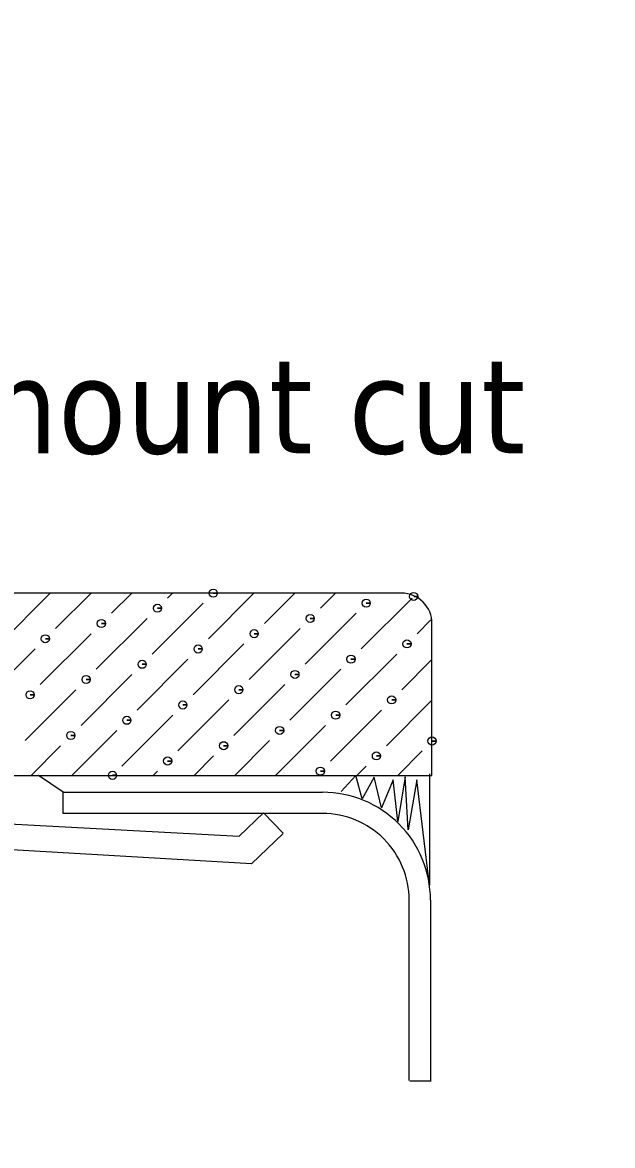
# Model space of a CAD drawing. Header units: millimetres. Extents: x 148 to 1479, y 271 to 1204.
# Drawn here: x 955.4 to 986.9, y 603.7 to 663.6 of the extents above; entities that cross this region are included whole.
import ezdxf

# ---------------------------------------------------------------- set-up
doc = ezdxf.new("R2010")
doc.units = ezdxf.units.MM
doc.linetypes.add('ACAD_ISO02W100', pattern=[15, 12, -3])
for name, color, linetype, lineweight in [('尺寸標注', 1, 'Continuous', 30), ('細實線', 1, 'Continuous', 13), ('虚线', 2, 'ACAD_ISO02W100', 30)]:
    doc.layers.add(name, color=color, linetype=linetype, lineweight=lineweight)
doc.styles.add('DIM', font='txt.shx', dxfattribs={"width": 0.7, "bigfont": 'chineset.shx'})
doc.styles.get("Standard").update_dxf_attribs({"font": 'arial.ttf'})
doc.dimstyles.new('mm+in(开孔纸尺寸)', dxfattribs={"dimscale": 3, "dimtxt": 3.8, "dimasz": 2, "dimexe": 1.25, "dimexo": 0.625, "dimgap": 2, "dimtad": 1, "dimtxsty": 'DIM', "dimcen": 0, "dimclrd": 256, "dimclre": 256, "dimclrt": 3, "dimadec": 0, "dimazin": 0, "dimtfac": 1, "dimtmove": 0, "dimatfit": 1, "dimfxl": 1, "dimlwd": -1, "dimarcsym": 0})

# ---------------------------------------------------------------- blocks, each defined once
blk = doc.blocks.new('*D24')
at = {"layer": 'Defpoints', "color": 0}
for p in [(797.979, 944.798), (797.979, 556.498), (1128.993, 556.498)]:
    blk.add_point(p, dxfattribs=at)
at = {"layer": '尺寸標注', "lineweight": -2}
for p, q in [((799.854, 944.798), (1132.743, 944.798)), ((799.854, 556.498), (1132.743, 556.498))]:
    blk.add_line(p, q, dxfattribs=at)
at = {"layer": '尺寸標注'}
blk.add_line((1128.993, 938.798), (1128.993, 562.498), dxfattribs=at)
for points in [[(1129.993, 938.798), (1127.993, 938.798), (1128.993, 944.798)], [(1127.993, 562.498), (1129.993, 562.498), (1128.993, 556.498)]]:
    blk.add_solid(points, dxfattribs=at)
at = {"layer": '尺寸標注', "color": 3, "insert": (1116.343, 750.648), "char_height": 11.4, "attachment_point": 5, "rotation": 90, "style": 'DIM'}
blk.add_mtext('388,3mm [15 5/16"]', dxfattribs=at)
blk = doc.blocks.new('*D25')
at = {"layer": 'Defpoints', "color": 0}
for p in [(797.979, 951.148), (797.979, 550.148), (1161.046, 550.148)]:
    blk.add_point(p, dxfattribs=at)
at = {"layer": '尺寸標注', "lineweight": -2}
for p, q in [((799.854, 951.148), (1164.796, 951.148)), ((799.854, 550.148), (1164.796, 550.148))]:
    blk.add_line(p, q, dxfattribs=at)
at = {"layer": '尺寸標注'}
blk.add_line((1161.046, 945.148), (1161.046, 556.148), dxfattribs=at)
for points in [[(1162.046, 945.148), (1160.046, 945.148), (1161.046, 951.148)], [(1160.046, 556.148), (1162.046, 556.148), (1161.046, 550.148)]]:
    blk.add_solid(points, dxfattribs=at)
at = {"layer": '尺寸標注', "color": 3, "insert": (1149.346, 746.81), "char_height": 11.4, "attachment_point": 5, "rotation": 90, "style": 'DIM'}
blk.add_mtext('401mm [15 13/16"]', dxfattribs=at)
blk = doc.blocks.new('*D26')
at = {"layer": 'Defpoints', "color": 0}
for p in [(797.979, 957.498), (797.979, 543.798), (1195.3, 543.798)]:
    blk.add_point(p, dxfattribs=at)
at = {"layer": '尺寸標注', "lineweight": -2}
for p, q in [((799.854, 957.498), (1199.05, 957.498)), ((799.854, 543.798), (1199.05, 543.798))]:
    blk.add_line(p, q, dxfattribs=at)
at = {"layer": '尺寸標注'}
blk.add_line((1195.3, 951.498), (1195.3, 549.798), dxfattribs=at)
for points in [[(1196.3, 951.498), (1194.3, 951.498), (1195.3, 957.498)], [(1194.3, 549.798), (1196.3, 549.798), (1195.3, 543.798)]]:
    blk.add_solid(points, dxfattribs=at)
at = {"layer": '尺寸標注', "color": 3, "insert": (1182.65, 751.088), "char_height": 11.4, "attachment_point": 5, "rotation": 90, "style": 'DIM'}
blk.add_mtext('413,7mm [16 5/16"]', dxfattribs=at)

msp = doc.modelspace()

# ---------------------------------------------------------------- linework, layer by layer
msp.add_lwpolyline([(1074.334, 647.212, 0.019289), (1074.334, 854.084, 0.390679), (975.063, 953.74, 0.021224), (620.896, 953.74, 0.390679), (521.625, 854.084, 0.019289), (521.625, 647.212, 0.390679), (620.896, 547.556, 0.021224), (975.063, 547.556, 0.390679)], format="xyb", close=True)
at = {"layer": '細實線'}
for points, knots in [([(965.591, 633.191), (965.591, 633.191), (965.808, 633.191), (965.808, 633.191), (965.808, 633.191), (965.808, 633.311), (965.711, 633.408), (965.591, 633.408), (965.591, 633.408), (965.472, 633.408), (965.375, 633.311), (965.375, 633.191), (965.375, 633.191), (965.375, 633.072), (965.472, 632.974), (965.591, 632.974), (965.591, 632.974), (965.711, 632.974), (965.808, 633.072), (965.808, 633.191), (965.808, 633.191), (965.808, 633.191), (965.591, 633.191), (965.591, 633.191)], [0, 0, 0, 0, 0.142857, 0.142857, 0.142857, 0.142857, 0.285714, 0.285714, 0.285714, 0.285714, 0.428571, 0.428571, 0.428571, 0.428571, 0.571429, 0.571429, 0.571429, 0.571429, 0.714286, 0.714286, 0.714286, 0.714286, 1, 1, 1, 1]), ([(973.755, 632.66), (973.755, 632.66), (973.971, 632.66), (973.971, 632.66), (973.971, 632.66), (973.971, 632.78), (973.874, 632.877), (973.755, 632.877), (973.755, 632.877), (973.635, 632.877), (973.538, 632.78), (973.538, 632.66), (973.538, 632.66), (973.538, 632.541), (973.635, 632.443), (973.755, 632.443), (973.755, 632.443), (973.874, 632.443), (973.971, 632.541), (973.971, 632.66), (973.971, 632.66), (973.971, 632.66), (973.755, 632.66), (973.755, 632.66)], [0, 0, 0, 0, 0.142857, 0.142857, 0.142857, 0.142857, 0.285714, 0.285714, 0.285714, 0.285714, 0.428571, 0.428571, 0.428571, 0.428571, 0.571429, 0.571429, 0.571429, 0.571429, 0.714286, 0.714286, 0.714286, 0.714286, 1, 1, 1, 1]), ([(977.262, 631.568), (977.262, 631.998), (977.091, 632.41), (976.787, 632.714), (976.787, 632.714), (976.482, 633.018), (976.071, 633.191), (975.639, 633.191)], [0, 0, 0, 0, 0.333333, 0.333333, 0.333333, 0.333333, 1, 1, 1, 1]), ([(976.286, 633.018), (976.286, 633.018), (976.503, 633.018), (976.503, 633.018), (976.503, 633.018), (976.503, 633.137), (976.406, 633.235), (976.286, 633.235), (976.286, 633.235), (976.167, 633.235), (976.07, 633.137), (976.07, 633.018), (976.07, 633.018), (976.07, 632.898), (976.167, 632.801), (976.286, 632.801), (976.286, 632.801), (976.406, 632.801), (976.503, 632.898), (976.503, 633.018), (976.503, 633.018), (976.503, 633.018), (976.286, 633.018), (976.286, 633.018)], [0, 0, 0, 0, 0.142857, 0.142857, 0.142857, 0.142857, 0.285714, 0.285714, 0.285714, 0.285714, 0.428571, 0.428571, 0.428571, 0.428571, 0.571429, 0.571429, 0.571429, 0.571429, 0.714286, 0.714286, 0.714286, 0.714286, 1, 1, 1, 1]), ([(962.614, 632.388), (962.614, 632.388), (962.831, 632.388), (962.831, 632.388), (962.831, 632.388), (962.831, 632.507), (962.734, 632.605), (962.614, 632.605), (962.614, 632.605), (962.495, 632.605), (962.397, 632.507), (962.397, 632.388), (962.397, 632.388), (962.397, 632.268), (962.495, 632.171), (962.614, 632.171), (962.614, 632.171), (962.734, 632.171), (962.831, 632.268), (962.831, 632.388), (962.831, 632.388), (962.831, 632.388), (962.614, 632.388), (962.614, 632.388)], [0, 0, 0, 0, 0.142857, 0.142857, 0.142857, 0.142857, 0.285714, 0.285714, 0.285714, 0.285714, 0.428571, 0.428571, 0.428571, 0.428571, 0.571429, 0.571429, 0.571429, 0.571429, 0.714286, 0.714286, 0.714286, 0.714286, 1, 1, 1, 1]), ([(959.625, 631.573), (959.625, 631.573), (959.842, 631.573), (959.842, 631.573), (959.842, 631.573), (959.842, 631.692), (959.744, 631.79), (959.625, 631.79), (959.625, 631.79), (959.505, 631.79), (959.408, 631.692), (959.408, 631.573), (959.408, 631.573), (959.408, 631.454), (959.505, 631.356), (959.625, 631.356), (959.625, 631.356), (959.744, 631.356), (959.842, 631.454), (959.842, 631.573), (959.842, 631.573), (959.842, 631.573), (959.625, 631.573), (959.625, 631.573)], [0, 0, 0, 0, 0.142857, 0.142857, 0.142857, 0.142857, 0.285714, 0.285714, 0.285714, 0.285714, 0.428571, 0.428571, 0.428571, 0.428571, 0.571429, 0.571429, 0.571429, 0.571429, 0.714286, 0.714286, 0.714286, 0.714286, 1, 1, 1, 1]), ([(970.765, 631.844), (970.765, 631.844), (970.982, 631.844), (970.982, 631.844), (970.982, 631.844), (970.982, 631.963), (970.884, 632.061), (970.765, 632.061), (970.765, 632.061), (970.646, 632.061), (970.548, 631.963), (970.548, 631.844), (970.548, 631.844), (970.548, 631.725), (970.646, 631.627), (970.765, 631.627), (970.765, 631.627), (970.884, 631.627), (970.982, 631.725), (970.982, 631.844), (970.982, 631.844), (970.982, 631.844), (970.765, 631.844), (970.765, 631.844)], [0, 0, 0, 0, 0.142857, 0.142857, 0.142857, 0.142857, 0.285714, 0.285714, 0.285714, 0.285714, 0.428571, 0.428571, 0.428571, 0.428571, 0.571429, 0.571429, 0.571429, 0.571429, 0.714286, 0.714286, 0.714286, 0.714286, 1, 1, 1, 1]), ([(967.778, 631.03), (967.778, 631.03), (967.994, 631.03), (967.994, 631.03), (967.994, 631.03), (967.994, 631.15), (967.897, 631.247), (967.778, 631.247), (967.778, 631.247), (967.658, 631.247), (967.561, 631.15), (967.561, 631.03), (967.561, 631.03), (967.561, 630.911), (967.658, 630.814), (967.778, 630.814), (967.778, 630.814), (967.897, 630.814), (967.994, 630.911), (967.994, 631.03), (967.994, 631.03), (967.994, 631.03), (967.778, 631.03), (967.778, 631.03)], [0, 0, 0, 0, 0.142857, 0.142857, 0.142857, 0.142857, 0.285714, 0.285714, 0.285714, 0.285714, 0.428571, 0.428571, 0.428571, 0.428571, 0.571429, 0.571429, 0.571429, 0.571429, 0.714286, 0.714286, 0.714286, 0.714286, 1, 1, 1, 1]), ([(956.638, 630.758), (956.638, 630.758), (956.854, 630.758), (956.854, 630.758), (956.854, 630.758), (956.854, 630.878), (956.757, 630.975), (956.638, 630.975), (956.638, 630.975), (956.518, 630.975), (956.421, 630.878), (956.421, 630.758), (956.421, 630.758), (956.421, 630.639), (956.518, 630.542), (956.638, 630.542), (956.638, 630.542), (956.757, 630.542), (956.854, 630.639), (956.854, 630.758), (956.854, 630.758), (956.854, 630.758), (956.638, 630.758), (956.638, 630.758)], [0, 0, 0, 0, 0.142857, 0.142857, 0.142857, 0.142857, 0.285714, 0.285714, 0.285714, 0.285714, 0.428571, 0.428571, 0.428571, 0.428571, 0.571429, 0.571429, 0.571429, 0.571429, 0.714286, 0.714286, 0.714286, 0.714286, 1, 1, 1, 1]), ([(964.789, 630.216), (964.789, 630.216), (965.005, 630.216), (965.005, 630.216), (965.005, 630.216), (965.005, 630.335), (964.908, 630.432), (964.789, 630.432), (964.789, 630.432), (964.669, 630.432), (964.572, 630.335), (964.572, 630.216), (964.572, 630.216), (964.572, 630.096), (964.669, 629.999), (964.789, 629.999), (964.789, 629.999), (964.908, 629.999), (965.005, 630.096), (965.005, 630.216), (965.005, 630.216), (965.005, 630.216), (964.789, 630.216), (964.789, 630.216)], [0, 0, 0, 0, 0.142857, 0.142857, 0.142857, 0.142857, 0.285714, 0.285714, 0.285714, 0.285714, 0.428571, 0.428571, 0.428571, 0.428571, 0.571429, 0.571429, 0.571429, 0.571429, 0.714286, 0.714286, 0.714286, 0.714286, 1, 1, 1, 1]), ([(975.928, 630.486), (975.928, 630.486), (976.144, 630.486), (976.144, 630.486), (976.144, 630.486), (976.144, 630.605), (976.047, 630.703), (975.928, 630.703), (975.928, 630.703), (975.808, 630.703), (975.711, 630.605), (975.711, 630.486), (975.711, 630.486), (975.711, 630.366), (975.808, 630.269), (975.928, 630.269), (975.928, 630.269), (976.047, 630.269), (976.144, 630.366), (976.144, 630.486), (976.144, 630.486), (976.144, 630.486), (975.928, 630.486), (975.928, 630.486)], [0, 0, 0, 0, 0.142857, 0.142857, 0.142857, 0.142857, 0.285714, 0.285714, 0.285714, 0.285714, 0.428571, 0.428571, 0.428571, 0.428571, 0.571429, 0.571429, 0.571429, 0.571429, 0.714286, 0.714286, 0.714286, 0.714286, 1, 1, 1, 1]), ([(972.939, 629.671), (972.939, 629.671), (973.156, 629.671), (973.156, 629.671), (973.156, 629.671), (973.156, 629.791), (973.059, 629.888), (972.939, 629.888), (972.939, 629.888), (972.82, 629.888), (972.723, 629.791), (972.723, 629.671), (972.723, 629.671), (972.723, 629.552), (972.82, 629.454), (972.939, 629.454), (972.939, 629.454), (973.059, 629.454), (973.156, 629.552), (973.156, 629.671), (973.156, 629.671), (973.156, 629.671), (972.939, 629.671), (972.939, 629.671)], [0, 0, 0, 0, 0.142857, 0.142857, 0.142857, 0.142857, 0.285714, 0.285714, 0.285714, 0.285714, 0.428571, 0.428571, 0.428571, 0.428571, 0.571429, 0.571429, 0.571429, 0.571429, 0.714286, 0.714286, 0.714286, 0.714286, 1, 1, 1, 1]), ([(961.799, 629.399), (961.799, 629.399), (962.016, 629.399), (962.016, 629.399), (962.016, 629.399), (962.016, 629.518), (961.919, 629.616), (961.799, 629.616), (961.799, 629.616), (961.68, 629.616), (961.583, 629.518), (961.583, 629.399), (961.583, 629.399), (961.583, 629.279), (961.68, 629.182), (961.799, 629.182), (961.799, 629.182), (961.919, 629.182), (962.016, 629.279), (962.016, 629.399), (962.016, 629.399), (962.016, 629.399), (961.799, 629.399), (961.799, 629.399)], [0, 0, 0, 0, 0.142857, 0.142857, 0.142857, 0.142857, 0.285714, 0.285714, 0.285714, 0.285714, 0.428571, 0.428571, 0.428571, 0.428571, 0.571429, 0.571429, 0.571429, 0.571429, 0.714286, 0.714286, 0.714286, 0.714286, 1, 1, 1, 1]), ([(958.81, 628.586), (958.81, 628.586), (959.027, 628.586), (959.027, 628.586), (959.027, 628.586), (959.027, 628.705), (958.929, 628.802), (958.81, 628.802), (958.81, 628.802), (958.69, 628.802), (958.593, 628.705), (958.593, 628.586), (958.593, 628.586), (958.593, 628.466), (958.69, 628.369), (958.81, 628.369), (958.81, 628.369), (958.929, 628.369), (959.027, 628.466), (959.027, 628.586), (959.027, 628.586), (959.027, 628.586), (958.81, 628.586), (958.81, 628.586)], [0, 0, 0, 0, 0.142857, 0.142857, 0.142857, 0.142857, 0.285714, 0.285714, 0.285714, 0.285714, 0.428571, 0.428571, 0.428571, 0.428571, 0.571429, 0.571429, 0.571429, 0.571429, 0.714286, 0.714286, 0.714286, 0.714286, 1, 1, 1, 1]), ([(969.95, 628.856), (969.95, 628.856), (970.167, 628.856), (970.167, 628.856), (970.167, 628.856), (970.167, 628.975), (970.07, 629.073), (969.95, 629.073), (969.95, 629.073), (969.831, 629.073), (969.734, 628.975), (969.734, 628.856), (969.734, 628.856), (969.734, 628.736), (969.831, 628.639), (969.95, 628.639), (969.95, 628.639), (970.07, 628.639), (970.167, 628.736), (970.167, 628.856), (970.167, 628.856), (970.167, 628.856), (969.95, 628.856), (969.95, 628.856)], [0, 0, 0, 0, 0.142857, 0.142857, 0.142857, 0.142857, 0.285714, 0.285714, 0.285714, 0.285714, 0.428571, 0.428571, 0.428571, 0.428571, 0.571429, 0.571429, 0.571429, 0.571429, 0.714286, 0.714286, 0.714286, 0.714286, 1, 1, 1, 1]), ([(955.821, 627.769), (955.821, 627.769), (956.038, 627.769), (956.038, 627.769), (956.038, 627.769), (956.038, 627.888), (955.94, 627.986), (955.821, 627.986), (955.821, 627.986), (955.701, 627.986), (955.604, 627.888), (955.604, 627.769), (955.604, 627.769), (955.604, 627.649), (955.701, 627.552), (955.821, 627.552), (955.821, 627.552), (955.94, 627.552), (956.038, 627.649), (956.038, 627.769), (956.038, 627.769), (956.038, 627.769), (955.821, 627.769), (955.821, 627.769)], [0, 0, 0, 0, 0.142857, 0.142857, 0.142857, 0.142857, 0.285714, 0.285714, 0.285714, 0.285714, 0.428571, 0.428571, 0.428571, 0.428571, 0.571429, 0.571429, 0.571429, 0.571429, 0.714286, 0.714286, 0.714286, 0.714286, 1, 1, 1, 1]), ([(966.961, 628.041), (966.961, 628.041), (967.178, 628.041), (967.178, 628.041), (967.178, 628.041), (967.178, 628.161), (967.08, 628.258), (966.961, 628.258), (966.961, 628.258), (966.841, 628.258), (966.744, 628.161), (966.744, 628.041), (966.744, 628.041), (966.744, 627.922), (966.841, 627.824), (966.961, 627.824), (966.961, 627.824), (967.08, 627.824), (967.178, 627.922), (967.178, 628.041), (967.178, 628.041), (967.178, 628.041), (966.961, 628.041), (966.961, 628.041)], [0, 0, 0, 0, 0.142857, 0.142857, 0.142857, 0.142857, 0.285714, 0.285714, 0.285714, 0.285714, 0.428571, 0.428571, 0.428571, 0.428571, 0.571429, 0.571429, 0.571429, 0.571429, 0.714286, 0.714286, 0.714286, 0.714286, 1, 1, 1, 1]), ([(963.974, 627.226), (963.974, 627.226), (964.19, 627.226), (964.19, 627.226), (964.19, 627.226), (964.19, 627.346), (964.093, 627.443), (963.974, 627.443), (963.974, 627.443), (963.854, 627.443), (963.757, 627.346), (963.757, 627.226), (963.757, 627.226), (963.757, 627.107), (963.854, 627.01), (963.974, 627.01), (963.974, 627.01), (964.093, 627.01), (964.19, 627.107), (964.19, 627.226), (964.19, 627.226), (964.19, 627.226), (963.974, 627.226), (963.974, 627.226)], [0, 0, 0, 0, 0.142857, 0.142857, 0.142857, 0.142857, 0.285714, 0.285714, 0.285714, 0.285714, 0.428571, 0.428571, 0.428571, 0.428571, 0.571429, 0.571429, 0.571429, 0.571429, 0.714286, 0.714286, 0.714286, 0.714286, 1, 1, 1, 1]), ([(975.112, 627.497), (975.112, 627.497), (975.329, 627.497), (975.329, 627.497), (975.329, 627.497), (975.329, 627.616), (975.232, 627.714), (975.112, 627.714), (975.112, 627.714), (974.993, 627.714), (974.896, 627.616), (974.896, 627.497), (974.896, 627.497), (974.896, 627.377), (974.993, 627.28), (975.112, 627.28), (975.112, 627.28), (975.232, 627.28), (975.329, 627.377), (975.329, 627.497), (975.329, 627.497), (975.329, 627.497), (975.112, 627.497), (975.112, 627.497)], [0, 0, 0, 0, 0.142857, 0.142857, 0.142857, 0.142857, 0.285714, 0.285714, 0.285714, 0.285714, 0.428571, 0.428571, 0.428571, 0.428571, 0.571429, 0.571429, 0.571429, 0.571429, 0.714286, 0.714286, 0.714286, 0.714286, 1, 1, 1, 1]), ([(972.125, 626.684), (972.125, 626.684), (972.342, 626.684), (972.342, 626.684), (972.342, 626.684), (972.342, 626.803), (972.244, 626.901), (972.125, 626.901), (972.125, 626.901), (972.005, 626.901), (971.908, 626.803), (971.908, 626.684), (971.908, 626.684), (971.908, 626.564), (972.005, 626.467), (972.125, 626.467), (972.125, 626.467), (972.244, 626.467), (972.342, 626.564), (972.342, 626.684), (972.342, 626.684), (972.342, 626.684), (972.125, 626.684), (972.125, 626.684)], [0, 0, 0, 0, 0.142857, 0.142857, 0.142857, 0.142857, 0.285714, 0.285714, 0.285714, 0.285714, 0.428571, 0.428571, 0.428571, 0.428571, 0.571429, 0.571429, 0.571429, 0.571429, 0.714286, 0.714286, 0.714286, 0.714286, 1, 1, 1, 1]), ([(960.984, 626.411), (960.984, 626.411), (961.201, 626.411), (961.201, 626.411), (961.201, 626.411), (961.201, 626.531), (961.104, 626.628), (960.984, 626.628), (960.984, 626.628), (960.865, 626.628), (960.767, 626.531), (960.767, 626.411), (960.767, 626.411), (960.767, 626.292), (960.865, 626.194), (960.984, 626.194), (960.984, 626.194), (961.104, 626.194), (961.201, 626.292), (961.201, 626.411), (961.201, 626.411), (961.201, 626.411), (960.984, 626.411), (960.984, 626.411)], [0, 0, 0, 0, 0.142857, 0.142857, 0.142857, 0.142857, 0.285714, 0.285714, 0.285714, 0.285714, 0.428571, 0.428571, 0.428571, 0.428571, 0.571429, 0.571429, 0.571429, 0.571429, 0.714286, 0.714286, 0.714286, 0.714286, 1, 1, 1, 1]), ([(957.995, 625.597), (957.995, 625.597), (958.212, 625.597), (958.212, 625.597), (958.212, 625.597), (958.212, 625.716), (958.115, 625.813), (957.995, 625.813), (957.995, 625.813), (957.876, 625.813), (957.778, 625.716), (957.778, 625.597), (957.778, 625.597), (957.778, 625.477), (957.876, 625.38), (957.995, 625.38), (957.995, 625.38), (958.115, 625.38), (958.212, 625.477), (958.212, 625.597), (958.212, 625.597), (958.212, 625.597), (957.995, 625.597), (957.995, 625.597)], [0, 0, 0, 0, 0.142857, 0.142857, 0.142857, 0.142857, 0.285714, 0.285714, 0.285714, 0.285714, 0.428571, 0.428571, 0.428571, 0.428571, 0.571429, 0.571429, 0.571429, 0.571429, 0.714286, 0.714286, 0.714286, 0.714286, 1, 1, 1, 1]), ([(969.135, 625.867), (969.135, 625.867), (969.352, 625.867), (969.352, 625.867), (969.352, 625.867), (969.352, 625.986), (969.255, 626.084), (969.135, 626.084), (969.135, 626.084), (969.016, 626.084), (968.919, 625.986), (968.919, 625.867), (968.919, 625.867), (968.919, 625.747), (969.016, 625.65), (969.135, 625.65), (969.135, 625.65), (969.255, 625.65), (969.352, 625.747), (969.352, 625.867), (969.352, 625.867), (969.352, 625.867), (969.135, 625.867), (969.135, 625.867)], [0, 0, 0, 0, 0.142857, 0.142857, 0.142857, 0.142857, 0.285714, 0.285714, 0.285714, 0.285714, 0.428571, 0.428571, 0.428571, 0.428571, 0.571429, 0.571429, 0.571429, 0.571429, 0.714286, 0.714286, 0.714286, 0.714286, 1, 1, 1, 1]), ([(966.146, 625.052), (966.146, 625.052), (966.363, 625.052), (966.363, 625.052), (966.363, 625.052), (966.363, 625.171), (966.265, 625.268), (966.146, 625.268), (966.146, 625.268), (966.027, 625.268), (965.929, 625.171), (965.929, 625.052), (965.929, 625.052), (965.929, 624.932), (966.027, 624.835), (966.146, 624.835), (966.146, 624.835), (966.265, 624.835), (966.363, 624.932), (966.363, 625.052), (966.363, 625.052), (966.363, 625.052), (966.146, 625.052), (966.146, 625.052)], [0, 0, 0, 0, 0.142857, 0.142857, 0.142857, 0.142857, 0.285714, 0.285714, 0.285714, 0.285714, 0.428571, 0.428571, 0.428571, 0.428571, 0.571429, 0.571429, 0.571429, 0.571429, 0.714286, 0.714286, 0.714286, 0.714286, 1, 1, 1, 1]), ([(977.262, 625.301), (977.262, 625.301), (977.479, 625.301), (977.479, 625.301), (977.479, 625.301), (977.479, 625.421), (977.382, 625.518), (977.262, 625.518), (977.262, 625.518), (977.143, 625.518), (977.045, 625.421), (977.045, 625.301), (977.045, 625.301), (977.045, 625.182), (977.143, 625.085), (977.262, 625.085), (977.262, 625.085), (977.382, 625.085), (977.479, 625.182), (977.479, 625.301), (977.479, 625.301), (977.479, 625.301), (977.262, 625.301), (977.262, 625.301)], [0, 0, 0, 0, 0.142857, 0.142857, 0.142857, 0.142857, 0.285714, 0.285714, 0.285714, 0.285714, 0.428571, 0.428571, 0.428571, 0.428571, 0.571429, 0.571429, 0.571429, 0.571429, 0.714286, 0.714286, 0.714286, 0.714286, 1, 1, 1, 1]), ([(963.159, 624.237), (963.159, 624.237), (963.375, 624.237), (963.375, 624.237), (963.375, 624.237), (963.375, 624.356), (963.278, 624.454), (963.159, 624.454), (963.159, 624.454), (963.039, 624.454), (962.942, 624.356), (962.942, 624.237), (962.942, 624.237), (962.942, 624.117), (963.039, 624.02), (963.159, 624.02), (963.159, 624.02), (963.278, 624.02), (963.375, 624.117), (963.375, 624.237), (963.375, 624.237), (963.375, 624.237), (963.159, 624.237), (963.159, 624.237)], [0, 0, 0, 0, 0.142857, 0.142857, 0.142857, 0.142857, 0.285714, 0.285714, 0.285714, 0.285714, 0.428571, 0.428571, 0.428571, 0.428571, 0.571429, 0.571429, 0.571429, 0.571429, 0.714286, 0.714286, 0.714286, 0.714286, 1, 1, 1, 1]), ([(974.297, 624.509), (974.297, 624.509), (974.514, 624.509), (974.514, 624.509), (974.514, 624.509), (974.514, 624.629), (974.416, 624.726), (974.297, 624.726), (974.297, 624.726), (974.177, 624.726), (974.08, 624.629), (974.08, 624.509), (974.08, 624.509), (974.08, 624.39), (974.177, 624.293), (974.297, 624.293), (974.297, 624.293), (974.416, 624.293), (974.514, 624.39), (974.514, 624.509), (974.514, 624.509), (974.514, 624.509), (974.297, 624.509), (974.297, 624.509)], [0, 0, 0, 0, 0.142857, 0.142857, 0.142857, 0.142857, 0.285714, 0.285714, 0.285714, 0.285714, 0.428571, 0.428571, 0.428571, 0.428571, 0.571429, 0.571429, 0.571429, 0.571429, 0.714286, 0.714286, 0.714286, 0.714286, 1, 1, 1, 1]), ([(971.308, 623.694), (971.308, 623.694), (971.525, 623.694), (971.525, 623.694), (971.525, 623.694), (971.525, 623.814), (971.428, 623.911), (971.308, 623.911), (971.308, 623.911), (971.189, 623.911), (971.092, 623.814), (971.092, 623.694), (971.092, 623.694), (971.092, 623.575), (971.189, 623.478), (971.308, 623.478), (971.308, 623.478), (971.428, 623.478), (971.525, 623.575), (971.525, 623.694), (971.525, 623.694), (971.525, 623.694), (971.308, 623.694), (971.308, 623.694)], [0, 0, 0, 0, 0.142857, 0.142857, 0.142857, 0.142857, 0.285714, 0.285714, 0.285714, 0.285714, 0.428571, 0.428571, 0.428571, 0.428571, 0.571429, 0.571429, 0.571429, 0.571429, 0.714286, 0.714286, 0.714286, 0.714286, 1, 1, 1, 1]), ([(960.219, 623.473), (960.219, 623.473), (960.436, 623.473), (960.436, 623.473), (960.436, 623.473), (960.436, 623.592), (960.339, 623.69), (960.219, 623.69), (960.219, 623.69), (960.1, 623.69), (960.003, 623.592), (960.003, 623.473), (960.003, 623.473), (960.003, 623.353), (960.1, 623.256), (960.219, 623.256), (960.219, 623.256), (960.339, 623.256), (960.436, 623.353), (960.436, 623.473), (960.436, 623.473), (960.436, 623.473), (960.219, 623.473), (960.219, 623.473)], [0, 0, 0, 0, 0.142857, 0.142857, 0.142857, 0.142857, 0.285714, 0.285714, 0.285714, 0.285714, 0.428571, 0.428571, 0.428571, 0.428571, 0.571429, 0.571429, 0.571429, 0.571429, 0.714286, 0.714286, 0.714286, 0.714286, 1, 1, 1, 1]), ([(977.136, 623.56), (977.136, 623.56), (977.136, 617.611), (977.136, 617.611), (977.136, 617.611), (977.136, 617.611), (976.453, 623.234), (976.453, 623.234), (976.453, 623.234), (976.453, 623.234), (975.995, 620.566), (975.995, 620.566), (975.995, 620.566), (975.995, 620.566), (975.823, 623.397), (975.823, 623.397), (975.823, 623.397), (975.823, 623.397), (975.442, 621.012), (975.442, 621.012), (975.442, 621.012), (975.442, 621.012), (975.196, 623.234), (975.196, 623.234), (975.196, 623.234), (975.196, 623.234), (974.566, 621.743), (974.566, 621.743), (974.566, 621.743), (974.566, 621.743), (974.174, 623.368), (974.174, 623.368), (974.174, 623.368), (974.174, 623.368), (973.531, 622.225), (973.531, 622.225), (973.531, 622.225), (973.531, 622.225), (973.191, 623.458), (973.191, 623.458), (973.191, 623.458), (973.191, 623.458), (972.423, 622.602), (972.423, 622.602)], [0, 0, 0, 0, 0.083333, 0.083333, 0.083333, 0.083333, 0.166667, 0.166667, 0.166667, 0.166667, 0.25, 0.25, 0.25, 0.25, 0.333333, 0.333333, 0.333333, 0.333333, 0.416667, 0.416667, 0.416667, 0.416667, 0.5, 0.5, 0.5, 0.5, 0.583333, 0.583333, 0.583333, 0.583333, 0.666667, 0.666667, 0.666667, 0.666667, 0.75, 0.75, 0.75, 0.75, 0.833333, 0.833333, 0.833333, 0.833333, 1, 1, 1, 1]), ([(977.182, 616.811), (977.182, 618.338), (976.576, 619.801), (975.498, 620.882), (975.498, 620.882), (974.417, 621.96), (972.952, 622.567), (971.426, 622.567)], [0, 0, 0, 0, 0.333333, 0.333333, 0.333333, 0.333333, 1, 1, 1, 1]), ([(976.049, 616.811), (976.049, 618.036), (975.561, 619.212), (974.694, 620.08), (974.694, 620.08), (973.827, 620.948), (972.652, 621.433), (971.424, 621.433)], [0, 0, 0, 0, 0.333333, 0.333333, 0.333333, 0.333333, 1, 1, 1, 1])]:
    msp.add_open_spline(points, degree=3, knots=knots, dxfattribs=at)
for points in [[(975.639, 633.187), (975.639, 633.187), (931.866, 633.187), (931.866, 633.187)], [(954.193, 630.485), (954.193, 630.485), (956.896, 633.191), (956.896, 633.191)], [(957.18, 631.3), (957.18, 631.3), (959.071, 633.191), (959.071, 633.191)], [(960.17, 632.116), (960.17, 632.116), (961.243, 633.191), (961.243, 633.191)], [(963.159, 632.932), (963.159, 632.932), (963.417, 633.191), (963.417, 633.191)], [(965.331, 630.758), (965.331, 630.758), (967.764, 633.191), (967.764, 633.191)], [(968.32, 631.572), (968.32, 631.572), (969.939, 633.191), (969.939, 633.191)], [(971.308, 632.388), (971.308, 632.388), (972.111, 633.191), (972.111, 633.191)], [(973.482, 630.215), (973.482, 630.215), (976.199, 632.932), (976.199, 632.932)], [(962.342, 629.943), (962.342, 629.943), (965.059, 632.66), (965.059, 632.66)], [(959.355, 629.128), (959.355, 629.128), (962.071, 631.843), (962.071, 631.843)], [(970.493, 629.398), (970.493, 629.398), (973.21, 632.116), (973.21, 632.116)], [(976.471, 631.03), (976.471, 631.03), (977.209, 631.767), (977.209, 631.767)], [(956.365, 628.313), (956.365, 628.313), (959.082, 631.03), (959.082, 631.03)], [(967.506, 628.585), (967.506, 628.585), (970.223, 631.3), (970.223, 631.3)], [(977.26, 623.47), (977.26, 623.47), (977.26, 631.566), (977.26, 631.566)], [(964.516, 627.768), (964.516, 627.768), (967.233, 630.485), (967.233, 630.485)], [(953.376, 627.497), (953.376, 627.497), (956.093, 630.215), (956.093, 630.215)], [(972.667, 627.226), (972.667, 627.226), (975.384, 629.943), (975.384, 629.943)], [(961.529, 626.953), (961.529, 626.953), (964.244, 629.67), (964.244, 629.67)], [(975.655, 628.04), (975.655, 628.04), (977.262, 629.648), (977.262, 629.648)], [(958.54, 626.139), (958.54, 626.139), (961.257, 628.856), (961.257, 628.856)], [(969.678, 626.411), (969.678, 626.411), (972.396, 629.128), (972.396, 629.128)], [(955.551, 625.324), (955.551, 625.324), (958.267, 628.04), (958.267, 628.04)], [(966.689, 625.596), (966.689, 625.596), (969.406, 628.313), (969.406, 628.313)], [(963.701, 624.781), (963.701, 624.781), (966.419, 627.497), (966.419, 627.497)], [(974.842, 625.051), (974.842, 625.051), (977.262, 627.474), (977.262, 627.474)], [(971.852, 624.236), (971.852, 624.236), (974.569, 626.953), (974.569, 626.953)], [(960.712, 623.966), (960.712, 623.966), (963.429, 626.683), (963.429, 626.683)], [(958.046, 623.472), (958.046, 623.472), (960.44, 625.866), (960.44, 625.866)], [(968.914, 623.472), (968.914, 623.472), (971.58, 626.139), (971.58, 626.139)], [(955.873, 623.472), (955.873, 623.472), (957.452, 625.051), (957.452, 625.051)], [(966.741, 623.472), (966.741, 623.472), (968.591, 625.324), (968.591, 625.324)], [(964.567, 623.472), (964.567, 623.472), (965.603, 624.509), (965.603, 624.509)], [(975.435, 623.472), (975.435, 623.472), (976.744, 624.781), (976.744, 624.781)], [(973.26, 623.472), (973.26, 623.472), (973.755, 623.966), (973.755, 623.966)], [(932.593, 623.472), (932.593, 623.472), (977.26, 623.472), (977.26, 623.472)], [(957.586, 622.569), (957.586, 622.569), (956.265, 623.472), (956.265, 623.472)], [(962.392, 623.472), (962.392, 623.472), (962.614, 623.694), (962.614, 623.694)], [(957.584, 622.569), (957.584, 622.569), (971.414, 622.569), (971.414, 622.569)], [(957.586, 621.433), (957.586, 621.433), (957.586, 622.567), (957.586, 622.567)], [(936.457, 621.856), (936.457, 621.856), (966.979, 620.221), (966.979, 620.221)], [(971.414, 621.433), (971.414, 621.433), (957.584, 621.433), (957.584, 621.433)], [(966.98, 620.222), (966.98, 620.222), (968.275, 621.469), (968.275, 621.469)], [(968.274, 621.469), (968.274, 621.469), (969.323, 620.379), (969.323, 620.379)], [(967.627, 618.749), (967.627, 618.749), (935.649, 620.611), (935.649, 620.611)], [(969.323, 620.377), (969.323, 620.377), (967.629, 618.747), (967.629, 618.747)], [(976.047, 607.198), (976.047, 607.198), (976.047, 616.811), (976.047, 616.811)], [(977.181, 616.811), (977.181, 616.811), (977.181, 607.198), (977.181, 607.198)], [(977.223, 607.152), (977.223, 607.152), (976.089, 607.152), (976.089, 607.152)]]:
    msp.add_open_spline(points, degree=3, dxfattribs=at)
at = {"layer": '虚线'}
msp.add_lwpolyline([(1067.989, 647.457, 0.019289), (1067.989, 853.839, 0.390679), (974.794, 947.395, 0.021224), (621.165, 947.395, 0.390679), (527.97, 853.839, 0.019289), (527.97, 647.457, 0.390679), (621.165, 553.901, 0.021224), (974.794, 553.901, 0.390679)], format="xyb", close=True, dxfattribs=at)
at = {"layer": '虚线', "color": 3, "linetype": 'ByBlock'}
msp.add_lwpolyline([(1061.644, 647.702, 0.019289), (1061.644, 853.594, 0.390679), (974.525, 941.051, 0.021224), (621.434, 941.051, 0.390679), (534.315, 853.594, 0.019289), (534.315, 647.702, 0.390679), (621.434, 560.245, 0.021224), (974.525, 560.245, 0.390679)], format="xyb", close=True, dxfattribs=at)

# ---------------------------------------------------------------- texts
at = {"layer": '細實線', "insert": (933.764, 645.724), "char_height": 5.07395, "width": 69.02615, "attachment_point": 1}
msp.add_mtext('{\\fTahoma|b0|i0|c0|p34;Flush mount cut}', dxfattribs=at)

# ---------------------------------------------------------------- dimensions: what is measured, and where the dimension line sits
at = {"layer": '尺寸標注'}
for base, p1, p2, picture, middle in [((1195.3, 543.798), (797.979, 957.498), (797.979, 543.798), '*D26', (1195.3, 751.088)), ((1161.046, 550.148), (797.979, 951.148), (797.979, 550.148), '*D25', (1161.046, 746.81)), ((1128.993, 556.498), (797.979, 944.798), (797.979, 556.498), '*D24', (1128.993, 750.648))]:
    dim = msp.add_linear_dim(base=base, p1=p1, p2=p2, angle=90, dimstyle='mm+in(开孔纸尺寸)', override={"dimpost": 'mm', "dimtofl": 0}, dxfattribs=at)
    dim.commit()
    dim.dimension.update_dxf_attribs({"geometry": picture, "text_midpoint": middle, "dimtype": 160})

doc.saveas('drawing.dxf')
